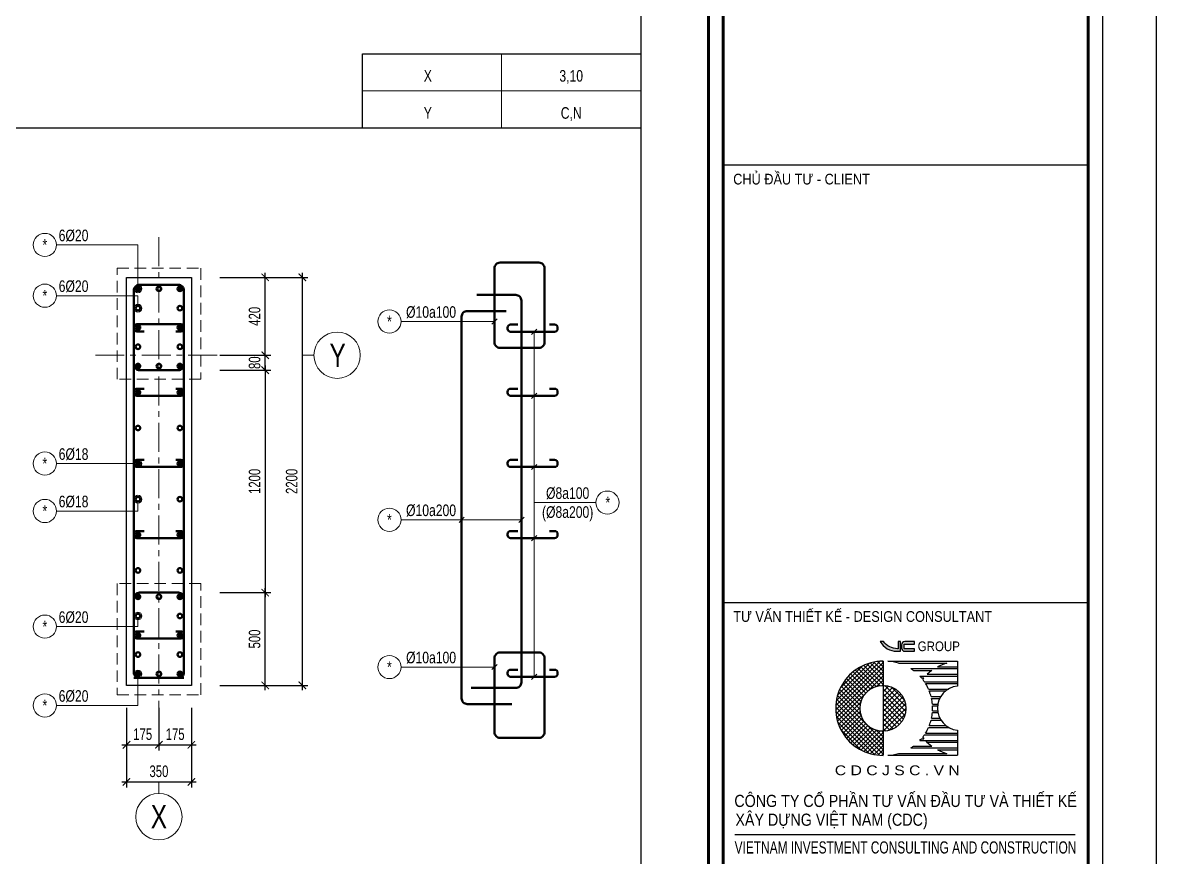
# Model space of a CAD drawing. Header units: millimetres. Extents: x -17374 to 181693, y -29783 to 15580.
# Drawn here: x 38932 to 45041, y 6208 to 10708 of the extents above; entities that cross this region are included whole.
import ezdxf
from ezdxf.enums import TextEntityAlignment as Align

# ---------------------------------------------------------------- set-up
doc = ezdxf.new("R2010")
doc.units = ezdxf.units.MM
doc.header["$LTSCALE"] = 250
doc.header["$MEASUREMENT"] = 0
for name, pattern in [('CENTER', [2, 1.25, -0.25, 0.25, -0.25]), ('CENTER2', [1.125, 0.75, -0.125, 0.125, -0.125]), ('HIDDEN', [0.375, 0.25, -0.125])]:
    doc.linetypes.add(name, pattern=pattern)
doc.layers.add('CDC -TEXT KHUNG', color=7, linetype='Continuous')
doc.layers.add('CDC-KHUNGTEN', color=7, linetype='Continuous')
for name, color, linetype, lineweight in [('CDC.01.AXIS', 160, 'CENTER2', 13), ('CDC.02.DIM', 1, 'Continuous', 18), ('CDC.03.BORDER', 3, 'Continuous', 25), ('CDC.04.HIDDEN', 8, 'HIDDEN', 15), ('CDC.05.STEEL', 4, 'Continuous', 50), ('CDC.06.TEXT', 2, 'Continuous', 18), ('CDC.11.NOTE', 8, 'Continuous', 18), ('CDC.14.STEELNUM', 9, 'Continuous', 18), ('STEEL_NODE', 6, 'Continuous', 50)]:
    doc.layers.add(name, color=color, linetype=linetype, lineweight=lineweight)
doc.styles.add('KC_SMTEXT', font='arial.ttf', dxfattribs={"width": 0.7})
doc.styles.add('KCS_BIGTEXT', font='arial.ttf', dxfattribs={"width": 0.75})
doc.styles.add('KCS_SMTEXT', font='arial.ttf', dxfattribs={"width": 0.7})
doc.styles.add('KT CDC', font='arial.ttf', dxfattribs={"width": 0.85})
doc.dimstyles.new('KCS_DIM25', dxfattribs={"dimscale": 25, "dimtxt": 2.5, "dimasz": 1.6, "dimexe": 1.2, "dimexo": 0, "dimgap": 1, "dimtad": 1, "dimdec": 0, "dimzin": 0, "dimdsep": 46, "dimtxsty": 'KCS_SMTEXT', "dimblk": 'ARCHTICK', "dimcen": 0, "dimdle": 1, "dimclrd": 1, "dimclre": 1, "dimclrt": 2, "dimadec": 0, "dimazin": 0, "dimtfac": 1, "dimtdec": 0, "dimtix": 1, "dimtmove": 2, "dimatfit": 3, "dimfxl": 1, "dimtolj": 1, "dimtzin": 0, "dimarcsym": 0})

# ---------------------------------------------------------------- blocks, each defined once
blk = doc.blocks.new('_ArchTick')
at = {"color": 0, "linetype": 'ByBlock', "const_width": 0.15}
blk.add_lwpolyline([(-0.5, -0.5), (0.5, 0.5)], dxfattribs=at)
blk = doc.blocks.new('*D475')
at = {"layer": 'CDC.02.DIM', "color": 1, "lineweight": -2, "transparency": 16777216}
for p, q in [((39490.8, 7014.7), (39490.8, 6784.7)), ((39665.8, 7014.7), (39665.8, 6784.7)), ((39465.8, 6814.7), (39690.8, 6814.7))]:
    blk.add_line(p, q, dxfattribs=at)
at = {"layer": 'Defpoints', "color": 0, "transparency": 16777216}
for p in [(39490.8, 7014.7), (39665.8, 7014.7), (39665.8, 6814.7)]:
    blk.add_point(p, dxfattribs=at)
at = {"layer": 'CDC.02.DIM', "color": 1, "lineweight": -2, "transparency": 16777216, "xscale": 40, "yscale": 40, "zscale": 40, "rotation": 180}
blk.add_blockref('_ArchTick', (39490.8, 6814.7), dxfattribs=at)
at = {"layer": 'CDC.02.DIM', "color": 1, "lineweight": -2, "transparency": 16777216, "xscale": 40, "yscale": 40, "zscale": 40}
blk.add_blockref('_ArchTick', (39665.8, 6814.7), dxfattribs=at)
at = {"layer": 'CDC.02.DIM', "color": 2, "transparency": 16777216, "insert": (39578.3, 6871.6), "char_height": 62.5, "attachment_point": 5, "style": 'KCS_SMTEXT'}
blk.add_mtext('\\A1;175', dxfattribs=at)
blk = doc.blocks.new('*D476')
at = {"layer": 'CDC.02.DIM', "color": 1, "lineweight": -2, "transparency": 16777216}
for p, q in [((39490.8, 7014.7), (39490.8, 6584.7)), ((39840.8, 7014.7), (39840.8, 6584.7)), ((39465.8, 6614.7), (39865.8, 6614.7))]:
    blk.add_line(p, q, dxfattribs=at)
at = {"layer": 'Defpoints', "color": 0, "transparency": 16777216}
for p in [(39490.8, 7014.7), (39840.8, 7014.7), (39840.8, 6614.7)]:
    blk.add_point(p, dxfattribs=at)
at = {"layer": 'CDC.02.DIM', "color": 1, "lineweight": -2, "transparency": 16777216, "xscale": 40, "yscale": 40, "zscale": 40, "rotation": 180}
blk.add_blockref('_ArchTick', (39490.8, 6614.7), dxfattribs=at)
at = {"layer": 'CDC.02.DIM', "color": 1, "lineweight": -2, "transparency": 16777216, "xscale": 40, "yscale": 40, "zscale": 40}
blk.add_blockref('_ArchTick', (39840.8, 6614.7), dxfattribs=at)
at = {"layer": 'CDC.02.DIM', "color": 2, "transparency": 16777216, "insert": (39665.8, 6671.6), "char_height": 62.5, "attachment_point": 5, "style": 'KCS_SMTEXT'}
blk.add_mtext('\\A1;350', dxfattribs=at)
blk = doc.blocks.new('*D477')
at = {"layer": 'CDC.02.DIM', "color": 1, "lineweight": -2, "transparency": 16777216}
for p, q in [((39665.8, 7014.7), (39665.8, 6784.7)), ((39840.8, 7014.7), (39840.8, 6784.7)), ((39640.8, 6814.7), (39865.8, 6814.7))]:
    blk.add_line(p, q, dxfattribs=at)
at = {"layer": 'Defpoints', "color": 0, "transparency": 16777216}
for p in [(39665.8, 7014.7), (39840.8, 7014.7), (39840.8, 6814.7)]:
    blk.add_point(p, dxfattribs=at)
at = {"layer": 'CDC.02.DIM', "color": 1, "lineweight": -2, "transparency": 16777216, "xscale": 40, "yscale": 40, "zscale": 40, "rotation": 180}
blk.add_blockref('_ArchTick', (39665.8, 6814.7), dxfattribs=at)
at = {"layer": 'CDC.02.DIM', "color": 1, "lineweight": -2, "transparency": 16777216, "xscale": 40, "yscale": 40, "zscale": 40}
blk.add_blockref('_ArchTick', (39840.8, 6814.7), dxfattribs=at)
at = {"layer": 'CDC.02.DIM', "color": 2, "transparency": 16777216, "insert": (39753.3, 6871.6), "char_height": 62.5, "attachment_point": 5, "style": 'KCS_SMTEXT'}
blk.add_mtext('\\A1;175', dxfattribs=at)
blk = doc.blocks.new('*D478')
at = {"layer": 'CDC.02.DIM', "color": 1, "lineweight": -2, "transparency": 16777216}
for p, q in [((40238.6, 7110.1), (40238.6, 7660.1)), ((39994.5, 7635.1), (40268.6, 7635.1)), ((39994.5, 7135.1), (40268.6, 7135.1))]:
    blk.add_line(p, q, dxfattribs=at)
at = {"layer": 'Defpoints', "color": 0, "transparency": 16777216}
for p in [(39994.5, 7635.1), (40238.6, 7635.1), (39994.5, 7135.1)]:
    blk.add_point(p, dxfattribs=at)
at = {"layer": 'CDC.02.DIM', "color": 1, "lineweight": -2, "transparency": 16777216, "xscale": 40, "yscale": 40, "zscale": 40}
for p, rotation in [((40238.6, 7635.1), 90), ((40238.6, 7135.1), 270)]:
    blk.add_blockref('_ArchTick', p, dxfattribs=dict(at, rotation=rotation))
at = {"layer": 'CDC.02.DIM', "color": 2, "transparency": 16777216, "insert": (40181.6, 7385.1), "char_height": 62.5, "attachment_point": 5, "rotation": 90, "style": 'KCS_SMTEXT'}
blk.add_mtext('\\A1;500', dxfattribs=at)
blk = doc.blocks.new('*D479')
at = {"layer": 'CDC.02.DIM', "color": 1, "lineweight": -2, "transparency": 16777216}
for p, q in [((40438.6, 9360.1), (40438.6, 7110.1)), ((39994.5, 9335.1), (40468.6, 9335.1)), ((39994.5, 7135.1), (40468.6, 7135.1))]:
    blk.add_line(p, q, dxfattribs=at)
at = {"layer": 'Defpoints', "color": 0, "transparency": 16777216}
for p in [(39994.5, 9335.1), (39994.5, 7135.1), (40438.6, 7135.1)]:
    blk.add_point(p, dxfattribs=at)
at = {"layer": 'CDC.02.DIM', "color": 1, "lineweight": -2, "transparency": 16777216, "xscale": 40, "yscale": 40, "zscale": 40}
for p, rotation in [((40438.6, 9335.1), 90), ((40438.6, 7135.1), 270)]:
    blk.add_blockref('_ArchTick', p, dxfattribs=dict(at, rotation=rotation))
at = {"layer": 'CDC.02.DIM', "color": 2, "transparency": 16777216, "insert": (40381.6, 8235.1), "char_height": 62.5, "attachment_point": 5, "rotation": 90, "style": 'KCS_SMTEXT'}
blk.add_mtext('\\A1;2200', dxfattribs=at)
blk = doc.blocks.new('KC_SNODE')
at = {"layer": 'STEEL_NODE'}
blk.add_hatch(color=256, dxfattribs=at).paths.add_polyline_path([(12.5, 0, 1), (-12.5, 0, 1)])
blk.add_circle((0, 0), 12.5, dxfattribs=at)
blk = doc.blocks.new('KC_SNODE_2')
at = {"layer": 'STEEL_NODE', "color": 3}
blk.add_circle((0, 0), 12.5, dxfattribs=at)
blk = doc.blocks.new('*D480')
at = {"layer": 'CDC.02.DIM', "color": 1, "lineweight": -2, "transparency": 16777216}
for p, q in [((40238.6, 8915.1), (40238.6, 8955.1)), ((39994.5, 8915.1), (40268.6, 8915.1)), ((40238.6, 8835.1), (40238.6, 8915.1)), ((39994.5, 8835.1), (40268.6, 8835.1)), ((40238.6, 8835.1), (40238.6, 8795.1))]:
    blk.add_line(p, q, dxfattribs=at)
at = {"layer": 'Defpoints', "color": 0, "transparency": 16777216}
for p in [(39994.5, 8915.1), (40238.6, 8915.1), (39994.5, 8835.1)]:
    blk.add_point(p, dxfattribs=at)
at = {"layer": 'CDC.02.DIM', "color": 1, "lineweight": -2, "transparency": 16777216, "xscale": 40, "yscale": 40, "zscale": 40}
for p, rotation in [((40238.6, 8915.1), 270), ((40238.6, 8835.1), 90)]:
    blk.add_blockref('_ArchTick', p, dxfattribs=dict(at, rotation=rotation))
at = {"layer": 'CDC.02.DIM', "color": 2, "transparency": 16777216, "insert": (40181.6, 8875.1), "char_height": 62.5, "attachment_point": 5, "rotation": 90, "style": 'KCS_SMTEXT'}
blk.add_mtext('\\A1;80', dxfattribs=at)
blk = doc.blocks.new('*D465')
at = {"layer": 'CDC.02.DIM', "color": 1, "lineweight": -2, "transparency": 16777216}
for p, q in [((40238.6, 8890.1), (40238.6, 9360.1)), ((39994.5, 9335.1), (40268.6, 9335.1)), ((39994.5, 8915.1), (40268.6, 8915.1))]:
    blk.add_line(p, q, dxfattribs=at)
at = {"layer": 'Defpoints', "color": 0, "transparency": 16777216}
for p in [(39994.5, 9335.1), (40238.6, 9335.1), (39994.5, 8915.1)]:
    blk.add_point(p, dxfattribs=at)
at = {"layer": 'CDC.02.DIM', "color": 1, "lineweight": -2, "transparency": 16777216, "xscale": 40, "yscale": 40, "zscale": 40}
for p, rotation in [((40238.6, 9335.1), 90), ((40238.6, 8915.1), 270)]:
    blk.add_blockref('_ArchTick', p, dxfattribs=dict(at, rotation=rotation))
at = {"layer": 'CDC.02.DIM', "color": 2, "transparency": 16777216, "insert": (40181.6, 9125.1), "char_height": 62.5, "attachment_point": 5, "rotation": 90, "style": 'KCS_SMTEXT'}
blk.add_mtext('\\A1;420', dxfattribs=at)
blk = doc.blocks.new('*D466')
at = {"layer": 'CDC.02.DIM', "color": 1, "lineweight": -2, "transparency": 16777216}
for p, q in [((40238.6, 8860.1), (40238.6, 7610.1)), ((39994.5, 8835.1), (40268.6, 8835.1)), ((39994.5, 7635.1), (40268.6, 7635.1))]:
    blk.add_line(p, q, dxfattribs=at)
at = {"layer": 'Defpoints', "color": 0, "transparency": 16777216}
for p in [(39994.5, 8835.1), (39994.5, 7635.1), (40238.6, 7635.1)]:
    blk.add_point(p, dxfattribs=at)
at = {"layer": 'CDC.02.DIM', "color": 1, "lineweight": -2, "transparency": 16777216, "xscale": 40, "yscale": 40, "zscale": 40}
for p, rotation in [((40238.6, 8835.1), 90), ((40238.6, 7635.1), 270)]:
    blk.add_blockref('_ArchTick', p, dxfattribs=dict(at, rotation=rotation))
at = {"layer": 'CDC.02.DIM', "color": 2, "transparency": 16777216, "insert": (40181.6, 8235.1), "char_height": 62.5, "attachment_point": 5, "rotation": 90, "style": 'KCS_SMTEXT'}
blk.add_mtext('\\A1;1200', dxfattribs=at)
blk = doc.blocks.new('_Axis name')
at = {"layer": 'CDC.02.DIM'}
blk.add_line((0, 2.5), (0, 0), dxfattribs=at)
blk.add_circle((0, 7.5), 5, dxfattribs=at)
at = {"layer": 'CDC.02.DIM', "color": 4, "style": 'KCS_BIGTEXT', "width": 0.75}
blk.add_attdef('.', text='', height=5, rotation=180, dxfattribs=at).set_placement((0, 7.5), align=Align.MIDDLE)
blk = doc.blocks.new('CDTA1')
at = {"layer": 'CDC-KHUNGTEN', "color": 6, "lineweight": 25}
blk.add_line((0, 90), (-75, 90), dxfattribs=at)
at = {"layer": 'CDC-KHUNGTEN', "color": 6, "style": 'KT CDC', "width": 0.85}
blk.add_text('CHỦ ĐẦU TƯ - CLIENT', height=2.2, dxfattribs=at).set_placement((-72.93, 86))
blk = doc.blocks.new('LOGOmoi')
at = {"layer": 'CDC -TEXT KHUNG'}
h = blk.add_hatch(color=1, dxfattribs=at)
h.paths.add_polyline_path([(1.458, 5.453), (1.257, 5.453), (1.257, 4.876), (1.208, 4.876, -0.237912), (0.058, 5.453), (-0.203, 5.453, 0.272847), (1.139, 4.665), (1.458, 4.665)])
h.paths.add_polyline_path([(2.588, 5.453), (1.796, 5.453, 0.414214), (1.539, 5.196), (1.539, 4.922, 0.414214), (1.796, 4.665), (2.588, 4.665), (2.588, 4.866), (1.796, 4.866, -0.414214), (1.739, 4.922), (1.739, 5.196, -0.414214), (1.796, 5.253), (2.588, 5.253)])
h = blk.add_hatch(dxfattribs=at)
h.set_pattern_fill('ANSI37', color=102, scale=2.293939, angle=360, style=0)
h.set_pattern_definition([(45, (-2844.4439, 636.61023), (-0.178426552, 0.178426553), []), (135, (-2844.4439, 636.61023), (-0.178426552, -0.178426553), [])])
edge = h.paths.add_edge_path()
edge.add_arc((0.017, -0.003), 1.874, 90, 270)
edge.add_line((0.017, -1.876), (0.017, -3.844))
edge.add_line((0.017, -3.844), (-0.171, -3.839))
edge.add_line((-0.171, -3.839), (-0.36, -3.826))
edge.add_line((-0.36, -3.826), (-0.547, -3.803))
edge.add_line((-0.547, -3.803), (-0.733, -3.77))
edge.add_line((-0.733, -3.77), (-0.917, -3.729))
edge.add_line((-0.917, -3.729), (-1.099, -3.679))
edge.add_line((-1.099, -3.679), (-1.278, -3.619))
edge.add_line((-1.278, -3.619), (-1.454, -3.551))
edge.add_line((-1.454, -3.551), (-1.626, -3.475))
edge.add_line((-1.626, -3.475), (-1.795, -3.39))
edge.add_line((-1.795, -3.39), (-1.959, -3.297))
edge.add_line((-1.959, -3.297), (-2.119, -3.196))
edge.add_line((-2.119, -3.196), (-2.273, -3.088))
edge.add_line((-2.273, -3.088), (-2.422, -2.972))
edge.add_line((-2.422, -2.972), (-2.564, -2.848))
edge.add_line((-2.564, -2.848), (-2.701, -2.718))
edge.add_line((-2.701, -2.718), (-2.831, -2.582))
edge.add_line((-2.831, -2.582), (-2.954, -2.439))
edge.add_line((-2.954, -2.439), (-3.07, -2.29))
edge.add_line((-3.07, -2.29), (-3.179, -2.136))
edge.add_line((-3.179, -2.136), (-3.28, -1.976))
edge.add_line((-3.28, -1.976), (-3.373, -1.812))
edge.add_line((-3.373, -1.812), (-3.458, -1.644))
edge.add_line((-3.458, -1.644), (-3.534, -1.471))
edge.add_line((-3.534, -1.471), (-3.602, -1.295))
edge.add_line((-3.602, -1.295), (-3.661, -1.116))
edge.add_line((-3.661, -1.116), (-3.712, -0.934))
edge.add_line((-3.712, -0.934), (-3.753, -0.75))
edge.add_line((-3.753, -0.75), (-3.785, -0.564))
edge.add_line((-3.785, -0.564), (-3.808, -0.377))
edge.add_line((-3.808, -0.377), (-3.822, -0.189))
edge.add_line((-3.822, -0.189), (-3.827, 0))
edge.add_line((-3.827, 0), (-3.822, 0.189))
edge.add_line((-3.822, 0.189), (-3.808, 0.377))
edge.add_line((-3.808, 0.377), (-3.785, 0.564))
edge.add_line((-3.785, 0.564), (-3.753, 0.75))
edge.add_line((-3.753, 0.75), (-3.712, 0.934))
edge.add_line((-3.712, 0.934), (-3.661, 1.116))
edge.add_line((-3.661, 1.116), (-3.602, 1.295))
edge.add_line((-3.602, 1.295), (-3.534, 1.471))
edge.add_line((-3.534, 1.471), (-3.458, 1.644))
edge.add_line((-3.458, 1.644), (-3.373, 1.812))
edge.add_line((-3.373, 1.812), (-3.28, 1.976))
edge.add_line((-3.28, 1.976), (-3.179, 2.136))
edge.add_line((-3.179, 2.136), (-3.07, 2.29))
edge.add_line((-3.07, 2.29), (-2.954, 2.439))
edge.add_line((-2.954, 2.439), (-2.831, 2.582))
edge.add_line((-2.831, 2.582), (-2.701, 2.718))
edge.add_line((-2.701, 2.718), (-2.564, 2.848))
edge.add_line((-2.564, 2.848), (-2.422, 2.972))
edge.add_line((-2.422, 2.972), (-2.273, 3.088))
edge.add_line((-2.273, 3.088), (-2.119, 3.196))
edge.add_line((-2.119, 3.196), (-1.959, 3.297))
edge.add_line((-1.959, 3.297), (-1.795, 3.39))
edge.add_line((-1.795, 3.39), (-1.626, 3.475))
edge.add_line((-1.626, 3.475), (-1.454, 3.551))
edge.add_line((-1.454, 3.551), (-1.278, 3.619))
edge.add_line((-1.278, 3.619), (-1.099, 3.679))
edge.add_line((-1.099, 3.679), (-0.917, 3.729))
edge.add_line((-0.917, 3.729), (-0.733, 3.77))
edge.add_line((-0.733, 3.77), (-0.547, 3.803))
edge.add_line((-0.547, 3.803), (-0.36, 3.826))
edge.add_line((-0.36, 3.826), (-0.171, 3.839))
edge.add_line((-0.171, 3.839), (0.017, 3.844))
edge.add_line((0.017, 3.844), (0.017, 1.871))
h = blk.add_hatch(dxfattribs=at)
h.set_pattern_fill('ANSI37', color=1, scale=2.293939, angle=360, style=0)
h.set_pattern_definition([(45, (-486.53502, -144.21504), (-0.20275745, 0.20275745), []), (135, (-486.53502, -144.21504), (-0.20275745, -0.20275745), [])])
h.paths.add_polyline_path([(0.017, 1.871), (0.017, -1.812), (0.017, -1.876, 0.414214), (1.891, -0.003, 0.414214)])
at = {"layer": 'CDC -TEXT KHUNG', "color": 102}
for p, q in [((0.017, 3.844), (0.017, -1.812)), ((0.422, 3.849), (6.095, 3.849)), ((6.095, 3.849), (6.095, 1.812)), ((1.279, 3.701), (5.239, 3.701)), ((2.296, 3.242), (6.095, 3.242)), ((2.511, 3.093), (4.006, 3.093)), ((3.638, 2.782), (6.095, 2.782)), ((4.474, 3.39), (6.095, 3.39)), ((3.027, 2.634), (6.095, 2.634)), ((3.159, 2.485), (3.358, 2.485)), ((3.396, 2.175), (6.095, 2.175)), ((3.493, 2.026), (6.095, 2.026)), ((3.736, 1.567), (5.365, 1.567)), ((3.798, 1.418), (5.152, 1.418)), ((3.948, 0.959), (4.747, 0.959)), ((3.983, 0.81), (4.664, 0.81)), ((4.053, 0.351), (4.509, 0.351)), ((4.064, 0.203), (4.486, 0.203)), ((3.983, -0.81), (4.664, -0.81)), ((4.053, -0.351), (4.509, -0.351)), ((4.064, -0.203), (4.486, -0.203)), ((0.017, -1.812), (0.017, -3.844)), ((3.736, -1.567), (5.365, -1.567)), ((3.798, -1.418), (5.152, -1.418)), ((3.948, -0.959), (4.747, -0.959)), ((6.095, -1.788), (6.095, -3.844)), ((3.027, -2.634), (6.095, -2.634)), ((3.159, -2.485), (3.358, -2.485)), ((3.396, -2.175), (6.095, -2.175)), ((3.493, -2.026), (6.095, -2.026)), ((1.279, -3.696), (5.239, -3.696)), ((2.296, -3.242), (6.095, -3.242)), ((2.511, -3.093), (4.006, -3.093)), ((3.638, -2.782), (6.095, -2.782)), ((4.474, -3.39), (6.095, -3.39)), ((0.013, -3.844), (0.017, -3.844)), ((0.422, -3.844), (6.095, -3.844))]:
    blk.add_line(p, q, dxfattribs=at)
at = {"layer": 'CDC -TEXT KHUNG'}
blk.add_line((3.781, 1.212), (3.781, 1.212), dxfattribs=at)
at = {"layer": 'CDC -TEXT KHUNG', "color": 1}
for points in [[(1.458, 5.453), (1.257, 5.453), (1.257, 4.876), (1.208, 4.876, -0.237912), (0.058, 5.453), (-0.203, 5.453, 0.272847), (1.139, 4.665), (1.458, 4.665)], [(2.588, 5.453), (1.796, 5.453, 0.414214), (1.539, 5.196), (1.539, 4.922, 0.414214), (1.796, 4.665), (2.588, 4.665), (2.588, 4.866), (1.796, 4.866, -0.414214), (1.739, 4.922), (1.739, 5.196, -0.414214), (1.796, 5.253), (2.588, 5.253)]]:
    blk.add_lwpolyline(points, format="xyb", close=True, dxfattribs=at)
at = {"layer": 'CDC -TEXT KHUNG', "color": 102}
blk.add_circle((0.017, -0.003), 1.874, dxfattribs=at)
blk.add_arc((0, 0), 3.849, 89.74488, 270.25512, dxfattribs=at)
at = {"layer": 'CDC -TEXT KHUNG', "color": 112}
blk.add_ellipse((0.22, 0), major_axis=(-2.722, 2.722), ratio=1, start_param=-1.064136, end_param=-0.838054, dxfattribs=at)
at = {"layer": 'CDC -TEXT KHUNG', "color": 102}
for centre, major_axis, start_param, end_param in [((0.22, 0), (-2.722, 2.722), -1.423028, -1.355019), ((6.298, 0), (-2.722, 2.722), -0.147768, -0.022458), ((6.298, 0), (2.722, 2.722), 1.064136, 1.278853), ((0.22, 0), (2.722, 2.722), 6.199614, 6.251308), ((6.298, 0), (-2.722, 2.722), 0.083571, 0.124553), ((0.22, 0), (-2.722, 2.722), 4.527318, 4.587836), ((0.22, 0), (-2.722, 2.722), 4.346177, 4.481253), ((0.22, 0), (-2.722, 2.722), 4.178765, 4.304301), ((6.275, 0.012), (1.279, 1.279), 0.884906, 3.827483), ((0.22, 0), (2.722, 2.722), 5.589142, 5.7099), ((0.22, 0), (2.722, 2.722), 5.445131, 5.550443), ((0.22, 0), (-2.722, 2.722), 3.714878, 3.835636), ((0.22, 0), (2.722, 2.722), 4.943525, 5.078601), ((0.22, 0), (-2.722, 2.722), 3.549681, 3.675216), ((0.22, 0), (-2.722, 2.722), 3.17347, 3.225164), ((0.22, 0), (2.722, 2.722), 4.836942, 4.89746), ((6.298, 0), (-2.722, 2.722), 1.446243, 1.487225), ((6.298, 0), (-2.722, 2.722), 1.538919, 1.718564), ((0.22, 0.005), (2.722, 2.722), 3.979647, 4.205729), ((0.22, 0), (-2.722, 2.722), 2.925816, 2.993825), ((6.298, 0), (2.722, 2.722), 3.433536, 3.648253)]:
    blk.add_ellipse(centre, major_axis=major_axis, ratio=1, start_param=start_param, end_param=end_param, dxfattribs=at)
at = {"layer": 'CDC -TEXT KHUNG', "color": 1, "style": 'KT CDC', "width": 0.85}
blk.add_text('GROUP', height=0.792, dxfattribs=at).set_placement((2.853, 4.674))
at = {"layer": 'CDC -TEXT KHUNG', "color": 102, "style": 'KT CDC', "width": 1.15}
blk.add_text('C D C J S C . V N', height=0.8, dxfattribs=at).set_placement((-3.921, -5.472))
blk = doc.blocks.new('Khung tên chuẩn')
at = {"layer": 'CDC-KHUNGTEN', "color": 6, "lineweight": 25}
blk.add_line((82700, 28900), (75200, 28900), dxfattribs=at)
at = {"layer": 'CDC-KHUNGTEN', "color": 6}
blk.add_line((75439, 24136), (82433, 24136), dxfattribs=at)
at = {"layer": 'CDC-KHUNGTEN', "color": 8}
blk.add_lwpolyline([(75096, 1100), (83000, 1100), (83000, 58300), (3000, 58300), (3000, 1100), (75096, 1100)], dxfattribs=at)
at = {"layer": 'CDC-KHUNGTEN', "color": 255, "lineweight": 60}
blk.add_lwpolyline([(74900, 1400), (74900, 58000), (3300, 58000), (3300, 1400), (74900, 1400)], close=True, dxfattribs=at)
blk.add_lwpolyline([(75200, 1400), (82700, 1400), (82700, 58000), (75200, 58000), (75200, 1400)], dxfattribs=at)
at = {"layer": 'Defpoints', "color": 1, "ltscale": 0.2}
blk.add_lwpolyline([(0, 0), (0, 59400), (84100, 59400), (84100, 0), (0, 0)], close=True, dxfattribs=at)
at = {"layer": 'CDC-KHUNGTEN'}
for name, p, xscale, yscale, zscale in [('CDTA1', (82700, 28900), 100, 100, 100), ('LOGOmoi', (78480, 26732), 251.3908497502836, 251.3908497502836, 251.3908497502836)]:
    blk.add_blockref(name, p, dxfattribs=dict(at, xscale=xscale, yscale=yscale, zscale=zscale))
at = {"layer": 'CDC -TEXT KHUNG', "style": 'KT CDC', "width": 0.85}
blk.add_text('TƯ VẤN THIẾT KẾ - DESIGN CONSULTANT', height=220, dxfattribs=at).set_placement((78066, 28509), align=Align.CENTER)
at = {"layer": 'CDC-KHUNGTEN', "color": 6, "style": 'KT CDC'}
for s, width, p in [('CÔNG TY CỔ PHẦN TƯ VẤN ÐẦU TƯ VÀ THIẾT KẾ', 0.84, (75430, 24703)), ('XÂY DỰNG VIỆT NAM (CDC)', 0.84, (75452, 24317)), ('VIETNAM INVESTMENT CONSULTING AND CONSTRUCTION ', 0.7, (75436, 23747))]:
    blk.add_text(s, height=250, dxfattribs=dict(at, width=width)).set_placement(p)

msp = doc.modelspace()

# ---------------------------------------------------------------- linework, layer by layer
at = {"layer": 'CDC.01.AXIS', "linetype": 'CENTER', "ltscale": 0.5}
for p, q in [((39665.82, 9551.05), (39665.82, 7014.68)), ((39323.17, 8915.07), (39994.46, 8915.07))]:
    msp.add_line(p, q, dxfattribs=at)
at = {"layer": 'CDC.02.DIM'}
msp.add_line((40438.56, 8915.07), (40501.06, 8915.07), dxfattribs=at)
msp.add_circle((40626.06, 8915.07), 125, dxfattribs=at)
at = {"layer": 'CDC.03.BORDER'}
for p, q in [((42262.73, 14640.33), (42262.73, 449.69)), ((40762.73, 10140.33), (40762.73, 10540.33)), ((40762.73, 10140.33), (40762.73, 10540.33)), ((40762.73, 10540.33), (42262.73, 10540.33)), ((40762.73, 10540.33), (42262.73, 10540.33)), ((42262.73, 10140.33), (26665.43, 10140.33))]:
    msp.add_line(p, q, dxfattribs=at)
msp.add_lwpolyline([(39490.82, 9335.07), (39840.82, 9335.07), (39840.82, 7135.07), (39490.82, 7135.07)], close=True, dxfattribs=at)
at = {"layer": 'CDC.04.HIDDEN'}
for points in [[(39440.92, 9385.07), (39891.22, 9385.07), (39891.22, 8785.44), (39440.92, 8785.44)], [(39440.92, 7085.07), (39891.22, 7085.07), (39891.22, 7684.71), (39440.92, 7684.71)]]:
    msp.add_lwpolyline(points, close=True, dxfattribs=at)
at = {"layer": 'CDC.05.STEEL'}
for points in [[(41714.08, 9414.59), (41504.08, 9414.59, 0.4142136), (41474.08, 9384.59), (41474.08, 8984.99, 0.4142136), (41504.08, 8954.99), (41714.08, 8954.99, 0.4142136), (41744.08, 8984.99), (41744.08, 9384.59, 0.4142136)], [(39770.82, 8835.07), (39560.82, 8835.07, -0.4142136), (39530.82, 8865.07), (39530.82, 9264.67, -0.4142136), (39560.82, 9294.67), (39770.82, 9294.67, -0.4142136), (39800.82, 9264.67), (39800.82, 8865.07, -0.4142136)], [(39770.82, 7635.07), (39560.82, 7635.07, 0.4142136), (39530.82, 7605.07), (39530.82, 7205.47, 0.4142136), (39560.82, 7175.47), (39770.82, 7175.47, 0.4142136), (39800.82, 7205.47), (39800.82, 7605.07, 0.4142136)], [(41714.08, 7312.19), (41504.08, 7312.19, 0.4142136), (41474.08, 7282.19), (41474.08, 6882.59, 0.4142136), (41504.08, 6852.59), (41714.08, 6852.59, 0.4142136), (41744.08, 6882.59), (41744.08, 7282.19, 0.4142136)]]:
    msp.add_lwpolyline(points, format="xyb", close=True, dxfattribs=at)
for points in [[(39770.82, 9294.67), (39560.82, 9294.67, 0.4142136), (39530.82, 9264.67), (39530.82, 7205.47, 0.4142136), (39560.82, 7175.47), (39800.82, 7175.47)], [(39560.83, 9294.67), (39770.82, 9294.67, -0.4142136), (39800.82, 9264.67), (39800.82, 7205.47, -0.4142136), (39770.82, 7175.47), (39530.83, 7175.47)], [(41379.35, 9240.49), (41589.34, 9240.49, -0.4142136), (41619.34, 9210.49), (41619.34, 7151.29, -0.4142136), (41589.34, 7121.29), (41349.35, 7121.29)], [(41537.11, 9153.69), (41327.11, 9153.69, 0.4142136), (41297.11, 9123.69), (41297.11, 7064.49, 0.4142136), (41327.11, 7034.49), (41567.11, 7034.49)], [(39586.44, 9043.95), (39547.07, 9043.95, -0.4142136), (39530.82, 9060.21), (39530.82, 9065.85, -0.4142136), (39547.07, 9082.1), (39784.57, 9082.1, -0.4142136), (39800.82, 9065.85), (39800.82, 9060.21, -0.4142136), (39784.57, 9043.95), (39757.78, 9043.95)], [(41599.97, 9080.12), (41560.6, 9080.12, 0.4142136), (41544.34, 9063.87), (41544.34, 9058.23, 0.4142136), (41560.6, 9041.97), (41798.09, 9041.97, 0.4142136), (41814.34, 9058.23), (41814.34, 9063.87, 0.4142136), (41798.09, 9080.12), (41771.3, 9080.12)], [(39586.44, 8734.81), (39547.07, 8734.81, 0.4142136), (39530.82, 8718.55), (39530.82, 8712.91, 0.4142136), (39547.07, 8696.65), (39784.57, 8696.65, 0.4142136), (39800.82, 8712.91), (39800.82, 8718.55, 0.4142136), (39784.57, 8734.81), (39757.78, 8734.81)], [(41599.97, 8734.81), (41560.6, 8734.81, 0.4142136), (41544.34, 8718.55), (41544.34, 8712.91, 0.4142136), (41560.6, 8696.65), (41798.09, 8696.65, 0.4142136), (41814.34, 8712.91), (41814.34, 8718.55, 0.4142136), (41798.09, 8734.81), (41771.3, 8734.81)], [(39586.44, 8350.96), (39547.07, 8350.96, 0.4142136), (39530.82, 8334.7), (39530.82, 8329.06, 0.4142136), (39547.07, 8312.81), (39784.57, 8312.81, 0.4142136), (39800.82, 8329.06), (39800.82, 8334.7, 0.4142136), (39784.57, 8350.96), (39757.78, 8350.96)], [(41599.97, 8350.96), (41560.6, 8350.96, 0.4142136), (41544.34, 8334.7), (41544.34, 8329.06, 0.4142136), (41560.6, 8312.81), (41798.09, 8312.81, 0.4142136), (41814.34, 8329.06), (41814.34, 8334.7, 0.4142136), (41798.09, 8350.96), (41771.3, 8350.96)], [(39586.44, 7967.11), (39547.07, 7967.11, 0.4142136), (39530.82, 7950.85), (39530.82, 7945.21, 0.4142136), (39547.07, 7928.96), (39784.57, 7928.96, 0.4142136), (39800.82, 7945.21), (39800.82, 7950.85, 0.4142136), (39784.57, 7967.11), (39757.78, 7967.11)], [(41599.97, 7967.11), (41560.6, 7967.11, 0.4142136), (41544.34, 7950.85), (41544.34, 7945.21, 0.4142136), (41560.6, 7928.96), (41798.09, 7928.96, 0.4142136), (41814.34, 7945.21), (41814.34, 7950.85, 0.4142136), (41798.09, 7967.11), (41771.3, 7967.11)], [(39586.44, 7426.19), (39547.07, 7426.19, 0.4142136), (39530.82, 7409.93), (39530.82, 7404.29, 0.4142136), (39547.07, 7388.04), (39784.57, 7388.04, 0.4142136), (39800.82, 7404.29), (39800.82, 7409.93, 0.4142136), (39784.57, 7426.19), (39757.78, 7426.19)], [(41599.97, 7219.74), (41560.6, 7219.74, 0.4142136), (41544.34, 7203.49), (41544.34, 7197.85, 0.4142136), (41560.6, 7181.59), (41798.09, 7181.59, 0.4142136), (41814.34, 7197.85), (41814.34, 7203.49, 0.4142136), (41798.09, 7219.74), (41771.3, 7219.74)]]:
    msp.add_lwpolyline(points, format="xyb", dxfattribs=at)
at = {"layer": 'CDC.11.NOTE', "color": 1}
for p, q in [((41512.73, 10140.33), (41512.73, 10540.33)), ((41512.73, 10140.33), (41512.73, 10540.33)), ((40762.73, 10340.33), (42262.73, 10340.33)), ((40762.73, 10340.33), (42262.73, 10340.33)), ((41460.02, 9083.03), (41488.14, 9111.15)), ((41474.08, 9097.09), (40970.52, 9097.09)), ((41673.99, 9027.91), (41702.11, 9056.03)), ((41688.05, 9041.97), (41688.05, 7181.59)), ((41673.99, 8682.59), (41702.11, 8710.72)), ((39531.98, 8331.03), (39113.59, 8331.03)), ((41673.99, 8298.74), (41702.11, 8326.87)), ((39552.82, 8075.37), (39113.59, 8075.37)), ((39552.82, 8118.28), (39552.82, 8075.37)), ((41688.05, 8120.71), (42020.32, 8120.71)), ((41619.34, 8027.96), (40970.52, 8027.96)), ((41283.05, 8013.9), (41311.17, 8042.02)), ((41605.28, 8013.9), (41633.41, 8042.02)), ((41673.99, 7914.89), (41702.11, 7943.02)), ((41474.08, 7234.13), (40970.52, 7234.13)), ((41460.02, 7220.07), (41488.14, 7248.19)), ((41673.99, 7167.53), (41702.11, 7195.65))]:
    msp.add_line(p, q, dxfattribs=at)
for points in [[(39552.82, 9294.17), (39552.82, 9509.94), (39113.59, 9509.94)], [(39552.82, 9189.7), (39552.82, 9236.33), (39113.59, 9236.33)], [(39552.82, 7488.37), (39552.82, 7452), (39113.59, 7452)], [(39552.82, 7175.97), (39552.82, 7026.86), (39113.59, 7026.86)]]:
    msp.add_lwpolyline(points, dxfattribs=at)
for centre in [(39552.82, 9273.34), (39552.82, 9168.87), (39552.82, 8331.03), (39552.82, 8139.11), (39552.82, 7509.2), (39552.82, 7196.8)]:
    msp.add_circle(centre, 20.83, dxfattribs=at)
at = {"layer": 'CDC.14.STEELNUM'}
for centre in [(39051.09, 9509.94), (39051.09, 9236.33), (40908.02, 9097.09), (39051.09, 8331.03), (39051.09, 8075.37), (42082.82, 8120.71), (40908.02, 8027.96), (39051.09, 7452), (40908.02, 7234.13), (39051.09, 7026.86)]:
    msp.add_circle(centre, 62.5, dxfattribs=at)

# ---------------------------------------------------------------- block references
at = {"xscale": 0.2622917978442274, "yscale": 0.2622917978442274, "zscale": 0.2622917978442274}
msp.add_blockref('Khung tên chuẩn', (22982.18, 0), dxfattribs=at)
at = {"layer": 'CDC.02.DIM', "xscale": 25, "yscale": 25, "zscale": 25, "rotation": 180}
msp.add_blockref('_Axis name', (39665.82, 6614.68), dxfattribs=at).add_auto_attribs({'.': 'X'})
at = {"layer": 'STEEL_NODE'}
for name, p, rotation in [('KC_SNODE', (39552.82, 9273.34), 90), ('KC_SNODE_2', (39778.83, 9273.34), 270), ('KC_SNODE', (39778.83, 9273.34), 90), ('KC_SNODE_2', (39552.82, 9169.2), 90), ('KC_SNODE_2', (39552.82, 9065.07), 90), ('KC_SNODE', (39778.83, 9065.07), 90), ('KC_SNODE_2', (39552.82, 8960.94), 90), ('KC_SNODE_2', (39552.82, 8856.8), 90), ('KC_SNODE', (39778.83, 8856.8), 90), ('KC_SNODE_2', (39552.82, 8714.88), 90), ('KC_SNODE', (39778.83, 8714.88), 90), ('KC_SNODE_2', (39552.82, 8522.96), 90), ('KC_SNODE_2', (39552.82, 8331.03), 90), ('KC_SNODE', (39778.83, 8331.03), 90), ('KC_SNODE_2', (39552.82, 8139.11), 90), ('KC_SNODE_2', (39552.82, 7947.18), 90), ('KC_SNODE', (39778.83, 7947.18), 90), ('KC_SNODE_2', (39552.82, 7755.26), 90), ('KC_SNODE', (39552.82, 7613.34), 270), ('KC_SNODE_2', (39778.83, 7613.34), 270), ('KC_SNODE_2', (39778.83, 7509.2), 270), ('KC_SNODE', (39552.82, 7405.07), 270), ('KC_SNODE_2', (39778.83, 7405.07), 270), ('KC_SNODE_2', (39778.83, 7300.94), 270), ('KC_SNODE_2', (39552.82, 7196.8), 90)]:
    msp.add_blockref(name, p, dxfattribs=dict(at, rotation=rotation))
at = {"layer": 'STEEL_NODE', "xscale": -1}
for name, p, rotation in [('KC_SNODE_2', (39552.82, 9273.34), 90), ('KC_SNODE_2', (39665.82, 9273.34), 90), ('KC_SNODE_2', (39778.83, 9169.2), 270), ('KC_SNODE', (39552.82, 9065.07), 270), ('KC_SNODE_2', (39778.83, 9065.07), 270), ('KC_SNODE_2', (39778.83, 8960.94), 270), ('KC_SNODE', (39552.82, 8856.8), 270), ('KC_SNODE_2', (39665.82, 8856.8), 270), ('KC_SNODE_2', (39778.83, 8856.8), 270), ('KC_SNODE', (39552.82, 8714.88), 270), ('KC_SNODE_2', (39778.83, 8714.88), 270), ('KC_SNODE_2', (39778.83, 8522.96), 270), ('KC_SNODE', (39552.82, 8331.03), 270), ('KC_SNODE_2', (39778.83, 8331.03), 270), ('KC_SNODE_2', (39778.83, 8139.11), 270), ('KC_SNODE', (39552.82, 7947.18), 270), ('KC_SNODE_2', (39778.83, 7947.18), 270), ('KC_SNODE_2', (39778.83, 7755.26), 270), ('KC_SNODE_2', (39552.82, 7613.34), 90), ('KC_SNODE_2', (39665.82, 7613.34), 90), ('KC_SNODE', (39778.83, 7613.34), 90), ('KC_SNODE_2', (39552.82, 7509.2), 90), ('KC_SNODE_2', (39552.82, 7405.07), 90), ('KC_SNODE', (39778.83, 7405.07), 90), ('KC_SNODE_2', (39552.82, 7300.94), 90), ('KC_SNODE', (39552.82, 7196.8), 90), ('KC_SNODE_2', (39665.82, 7196.8), 270), ('KC_SNODE_2', (39778.83, 7196.8), 270), ('KC_SNODE', (39778.83, 7196.8), 90)]:
    msp.add_blockref(name, p, dxfattribs=dict(at, rotation=rotation))

# ---------------------------------------------------------------- texts
at = {"layer": 'CDC.02.DIM', "color": 4, "style": 'KCS_BIGTEXT', "text_generation_flag": 6, "width": 0.75}
msp.add_attdef('Y', text='.', height=125, rotation=180, dxfattribs=at).set_placement((40628.98, 8915.07), align=Align.MIDDLE)
at = {"layer": 'CDC.06.TEXT', "style": 'KC_SMTEXT', "width": 0.75}
for s, p in [('X', (41093.09, 10390.33)), ('Y', (41093.09, 10190.33))]:
    msp.add_text(s, height=62.5, dxfattribs=at).set_placement(p)
for s, p in [('3,10', (41887.73, 10390.33)), ('C,N', (41887.73, 10190.33)), ('6%%C20', (39205.89, 9529.94)), ('6%%C20', (39205.89, 9256.33)), ('%%C10a100', (41132.48, 9117.09)), ('6%%C18', (39205.89, 8351.03)), ('%%C8a100', (41868.56, 8140.71)), ('6%%C18', (39205.89, 8095.37)), ('%%C10a200', (41132.48, 8047.96)), ('(%%C8a200)', (41868.56, 8038.42)), ('6%%C20', (39205.89, 7472)), ('%%C10a100', (41132.48, 7254.13)), ('6%%C20', (39205.89, 7046.86))]:
    msp.add_text(s, height=62.5, dxfattribs=at).set_placement(p, align=Align.CENTER)
at = {"layer": 'CDC.14.STEELNUM', "color": 2, "style": 'KC_SMTEXT', "width": 0.75}
for p in [(39051.09, 9509.94), (39051.09, 9236.33), (40908.02, 9097.09), (39051.09, 8331.03), (42085.15, 8120.71), (39051.09, 8075.37), (40908.02, 8027.96), (39051.09, 7452), (40908.02, 7234.13), (39051.09, 7026.86)]:
    msp.add_text('*', height=62.5, dxfattribs=at).set_placement(p, align=Align.MIDDLE_CENTER)

# ---------------------------------------------------------------- dimensions: what is measured, and where the dimension line sits
at = {"layer": 'CDC.02.DIM'}
for base, p1, p2, angle, picture, middle in [((40438.56, 7135.07), (39994.46, 9335.07), (39994.46, 7135.07), 90, '*D479', (40381.65, 8235.07)), ((40238.56, 9335.07), (39994.46, 8915.07), (39994.46, 9335.07), 90, '*D465', (40181.65, 9125.07)), ((40238.56, 8915.07), (39994.46, 8835.07), (39994.46, 8915.07), 90, '*D480', (40181.65, 8875.07)), ((40238.56, 7635.07), (39994.46, 8835.07), (39994.46, 7635.07), 90, '*D466', (40181.65, 8235.07)), ((40238.56, 7635.07), (39994.46, 7135.07), (39994.46, 7635.07), 90, '*D478', (40181.65, 7385.07)), ((39665.82, 6814.68), (39490.82, 7014.68), (39665.82, 7014.68), 180, '*D475', (39578.32, 6871.59)), ((39840.82, 6614.68), (39490.82, 7014.68), (39840.82, 7014.68), 180, '*D476', (39665.82, 6671.61))]:
    dim = msp.add_linear_dim(base=base, p1=p1, p2=p2, angle=angle, dimstyle='KCS_DIM25', dxfattribs=at)
    dim.commit()
    dim.dimension.update_dxf_attribs({"geometry": picture, "text_midpoint": middle})
dim = msp.add_linear_dim(base=(39840.82, 6814.68), p1=(39665.82, 7014.68), p2=(39840.82, 7014.68), dimstyle='KCS_DIM25', dxfattribs=at)
dim.commit()
dim.dimension.update_dxf_attribs({"geometry": '*D477', "text_midpoint": (39753.32, 6871.59)})

doc.saveas('drawing.dxf')
